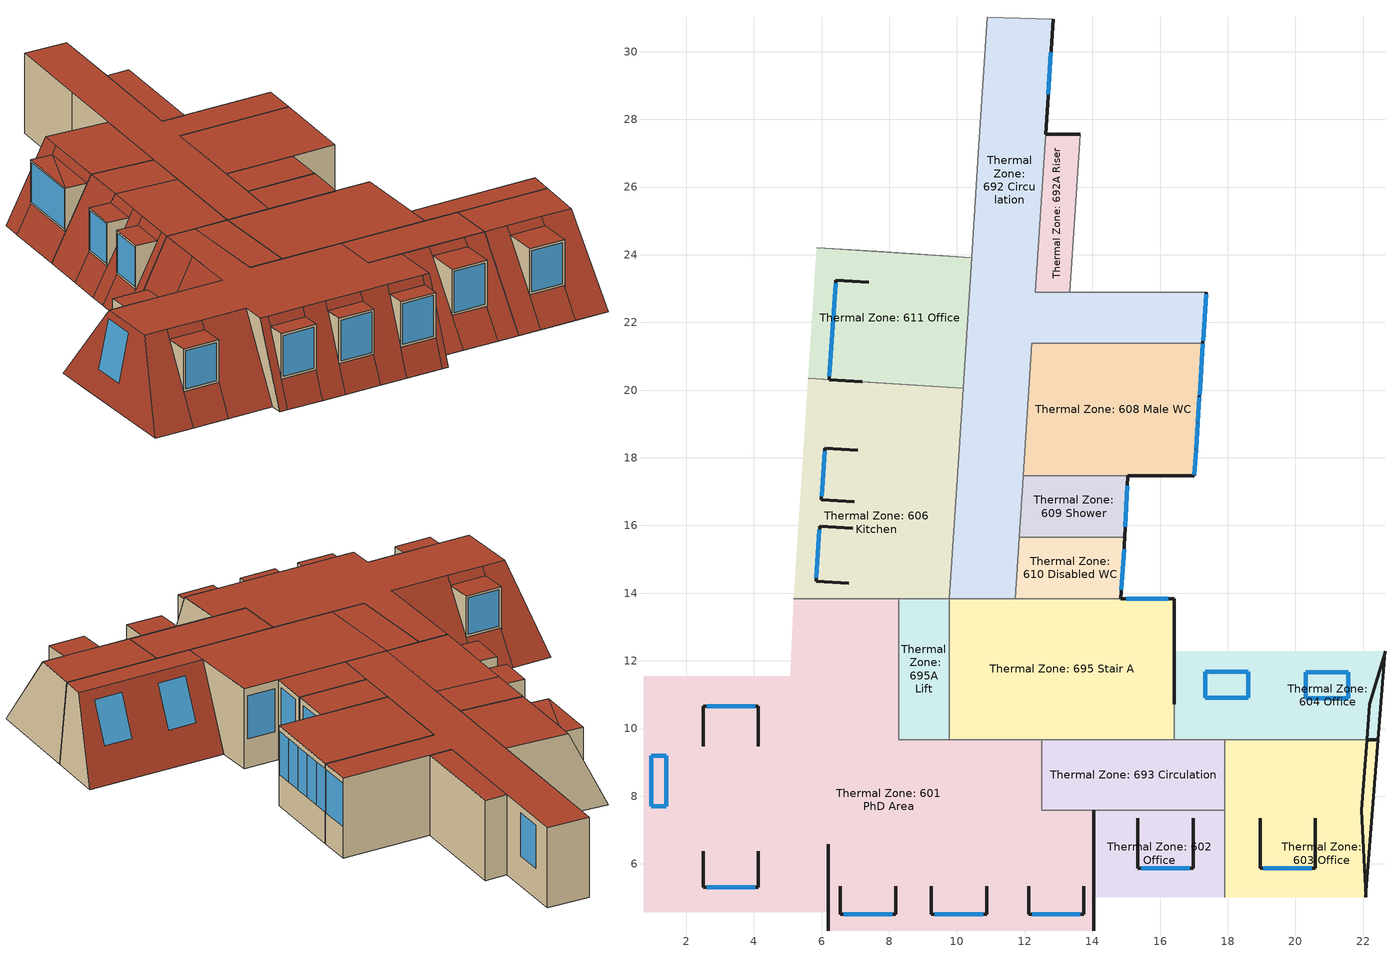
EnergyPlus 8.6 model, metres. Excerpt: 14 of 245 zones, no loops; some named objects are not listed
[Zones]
Thermal Zone: 601 PhD Area
 floor to Thermal Zone: 505 Office (InteriorCeiling): 7.19,6.12 7.19,4.03 6.19,4.03 6.19,6.12 z21.37
 floor to Thermal Zone: 502 Server (InteriorCeiling): 5.18,13.84 6.49,13.84 6.49,11.76 5.09,11.76 z21.37
 floor to Thermal Zone: 501 Circulation (InteriorCeiling): 3.4,11.55 5.08,11.55 5.08,9.67 3.4,9.67 z21.37; 6.49,13.84 8.27,13.84 8.27,9.67 5.08,9.67 5.08,11.55 5.09,11.76 6.49,11.76 z21.37
 floor to Thermal Zone: 593 Circulation (InteriorCeiling): 12.51,9.67 12.51,7.59 9.77,7.59 9.77,9.67 z21.37
 floor to Thermal Zone: 501 Circulation (InteriorCeiling Reversed): 9.77,9.67 9.77,7.59 10.97,7.59 10.97,6.12 6.19,6.12 6.19,9.67 z21.37; 6.19,9.67 6.19,6.12 3.4,6.12 3.4,9.67 z21.37
 floor to Thermal Zone: 503 Office (InteriorCeiling Reversed): 3.4,11.55 3.4,9.67 0.74,9.67 0.74,11.55 z21.37
 floor to Thermal Zone: 505 Office (InteriorCeiling Reversed): 6.19,6.12 6.19,4.57 3.4,4.57 3.4,6.12 z21.37
 floor to Thermal Zone: 504 Office (InteriorCeiling): 3.4,9.67 3.4,4.57 0.74,4.57 0.74,9.67 z21.37
 floor to Thermal Zone: 507 Office (InteriorCeiling): 14.05,7.59 14.05,4.03 10.97,4.03 10.97,7.59 z21.37
 floor to Thermal Zone: 506 Office (InteriorCeiling): 10.97,6.12 10.97,4.03 7.19,4.03 7.19,6.12 z21.37
 wall outside (ExternalWall): 2.5,5.31 4.13,5.31 z22.67:24.54; 6.56,4.51 8.19,4.51 / 9.24,4.51 10.87,4.51 / 12.12,4.51 13.75,4.51 z22.53:24.52; 4.13,10.65 2.5,10.65 z22.75:24.55; 6.19,5.5,24.89 6.19,6.58,24.89 6.19,4.57,21.37 6.19,4.03,21.37; 2.5,6.38,24.54 2.5,5.31,22.67 2.5,5.31,24.54; 6.56,5.34,24.52 6.56,4.51,22.53 6.56,4.51,24.52; 8.19,4.51,24.52 8.19,4.51,22.53 8.19,5.34,24.52; 9.24,5.34,24.52 9.24,4.51,22.53 9.24,4.51,24.52; 10.87,4.51,24.52 10.87,4.51,22.53 10.87,5.34,24.52; 12.12,5.34,24.52 12.12,4.51,22.53 12.12,4.51,24.52; 13.75,4.51,24.52 13.75,4.51,22.53 13.75,5.34,24.52; 4.13,9.47,24.55 4.13,10.65,22.75 4.13,10.65,24.55; 2.5,10.65,24.55 2.5,10.65,22.75 2.5,9.47,24.55; 14.05,5.5,24.89 14.05,4.03,21.37 14.05,5.01,21.37 14.05,7.59,24.89; 4.13,5.31,24.54 4.13,5.31,22.67 4.13,6.38,24.54
 wall to Thermal Zone: 606 Kitchen (InteriorWall): 8.27,13.84 6.96,13.84 z21.37:24.89; 6.96,13.84,24.89 6.96,13.84,21.37 5.18,13.84,21.37
 wall to Thermal Zone: 695A Lift (InteriorWall): 9.77,9.67 8.27,9.67 8.27,13.84 z21.37:24.89
 wall to Thermal Zone: 695 Stair A (InteriorWall): 12.51,9.67 9.77,9.67 z21.37:24.89
 wall to Thermal Zone: 693 Circulation (InteriorWall): 14.05,7.59 12.51,7.59 12.51,9.67 z21.37:24.89
 wall to Thermal Zone: 602 Office (InteriorWall): 14.05,7.59,24.89 14.05,5.01,21.37 14.05,7.59,21.37
 window (GlazingCH): 2.6,5.31 4.03,5.31 z22.77:24.44; 6.66,4.51 8.09,4.51 / 9.34,4.51 10.77,4.51 / 12.22,4.51 13.65,4.51 z22.63:24.42; 4.03,10.65 2.6,10.65 z22.85:24.45; 1.4,9.2,24.56 0.96,9.2,22.45 0.96,7.7,22.45 1.4,7.7,24.56
 roof outside (ExternalRoof): 6.76,9.25,24.89 5.09,11.76,21.37 5.08,11.55,21.37; 1.47,9.25,24.89 0.74,11.55,21.37 0.74,4.57,21.37 1.47,6.58,24.89; 6.19,5.5,24.89 6.19,4.03,21.37 6.56,4.03,21.37 6.56,5.5,24.89; 1.47,6.58,24.89 0.74,4.57,21.37 2.5,4.57,21.37 2.5,6.58,24.89; 2.5,9.25,24.89 2.5,11.55,21.37 0.74,11.55,21.37 1.47,9.25,24.89; 6.87,11.76,24.89 6.96,13.84,24.89 5.18,13.84,21.37 5.09,11.76,21.37; 6.87,11.76,24.89 5.09,11.76,21.37 6.76,9.25,24.89; 6.19,5.5 14.05,5.5 14.05,7.59 12.51,7.59 12.51,9.67 8.27,9.67 8.27,13.84 6.96,13.84 6.76,9.25 1.47,9.25 1.47,6.58 6.19,6.58 z24.89; 4.13,5.31 4.13,6.38 2.5,6.38 2.5,5.31 z24.54; 8.19,4.51 8.19,5.34 6.56,5.34 6.56,4.51 z24.52; 10.87,4.51 10.87,5.34 9.24,5.34 9.24,4.51 z24.52; 13.75,4.51 13.75,5.34 12.12,5.34 12.12,4.51 z24.52; 4.13,9.47 4.13,10.65 2.5,10.65 2.5,9.47 z24.55; 4.13,6.58,24.89 4.13,4.57,21.37 6.19,4.57,21.37 6.19,6.58,24.89; 2.5,6.58,24.89 2.5,6.38,24.54 4.13,6.38,24.54 4.13,6.58,24.89; 2.5,5.31,22.67 2.5,4.57,21.37 4.13,4.57,21.37 4.13,5.31,22.67; 14.05,5.5,24.89 13.75,5.5,24.89 13.75,4.03,21.37 14.05,4.03,21.37; 6.56,5.5,24.89 6.56,5.34,24.52 8.19,5.34,24.52 8.19,5.5,24.89; 12.12,5.5,24.89 12.12,5.34,24.52 13.75,5.34,24.52 13.75,5.5,24.89; 10.87,5.5,24.89 10.87,4.03,21.37 12.12,4.03,21.37 12.12,5.5,24.89; 9.24,5.5,24.89 9.24,5.34,24.52 10.87,5.34,24.52 10.87,5.5,24.89; 8.19,5.5,24.89 8.19,4.03,21.37 9.24,4.03,21.37 9.24,5.5,24.89; 6.56,4.51,22.53 6.56,4.03,21.37 8.19,4.03,21.37 8.19,4.51,22.53; 9.24,4.51,22.53 9.24,4.03,21.37 10.87,4.03,21.37 10.87,4.51,22.53; 12.12,4.51,22.53 12.12,4.03,21.37 13.75,4.03,21.37 13.75,4.51,22.53; 2.5,9.25,24.89 4.13,9.25,24.89 4.13,9.47,24.55 2.5,9.47,24.55; 6.76,9.25,24.89 5.08,11.55,21.37 4.13,11.55,21.37 4.13,9.25,24.89; 4.13,10.65,22.75 4.13,11.55,21.37 2.5,11.55,21.37 2.5,10.65,22.75
Thermal Zone: 602 Office
 floor to Thermal Zone: 508 Office (InteriorCeiling Reversed): 17.91,7.59 17.91,5.01 14.05,5.01 14.05,7.59 z21.37
 wall outside (ExternalWall): 15.35,5.88 16.98,5.88 z22.55:24.57; 15.35,7.36,24.57 15.35,5.88,22.55 15.35,5.88,24.57; 16.98,5.88,24.57 16.98,5.88,22.55 16.98,7.36,24.57
 wall to Thermal Zone: 603 Office (InteriorWall): 17.91,7.59,24.89 17.91,5.01,21.37 17.91,7.59,21.37
 wall to Thermal Zone: 693 Circulation (InteriorWall): 17.91,7.59 14.05,7.59 z21.37:24.89
 window (GlazingCH): 15.45,5.88 16.88,5.88 z22.65:24.47
 roof outside (ExternalRoof): 14.05,7.59,24.89 14.05,5.01,21.37 15.35,5.01,21.37 15.35,7.59,24.89; 16.98,5.88 16.98,7.36 15.35,7.36 15.35,5.88 z24.57; 16.98,7.59,24.89 16.98,5.01,21.37 17.91,5.01,21.37 17.91,7.59,24.89; 15.35,7.59,24.89 15.35,7.36,24.57 16.98,7.36,24.57 16.98,7.59,24.89; 15.35,5.88,22.55 15.35,5.01,21.37 16.98,5.01,21.37 16.98,5.88,22.55
Thermal Zone: 603 Office
 floor to Thermal Zone: 510 Office (InteriorCeiling Reversed): 22.44,9.67 22.28,7.59 19.41,7.59 19.41,9.67 z21.37
 floor to Thermal Zone: 509 Office (InteriorCeiling Reversed): 22.28,7.59 22.07,5.01 19.41,5.01 19.41,7.59 z21.37
 floor to Thermal Zone: 508 Office (InteriorCeiling): 19.41,7.59 19.41,5.01 17.91,5.01 17.91,7.59 z21.37
 floor to Thermal Zone: 593 Circulation (InteriorCeiling Reversed): 19.41,9.67 19.41,7.59 17.91,7.59 17.91,9.67 z21.37
 wall outside (ExternalWall): 18.96,5.88 20.59,5.88 z22.55:24.57; 21.94,7.59,24.89 22.07,5.01,21.37 22.44,9.67,21.37 22.1,9.67,24.89; 18.96,7.36,24.57 18.96,5.88,22.55 18.96,5.88,24.57; 20.59,5.88,24.57 20.59,5.88,22.55 20.59,7.36,24.57
 wall to Thermal Zone: 604 Office (InteriorWall): 22.1,9.67,24.89 22.44,9.67,21.37 17.91,9.67,21.37 17.91,9.67,24.89
 wall to Thermal Zone: 693 Circulation (InteriorWall): 17.91,9.67 17.91,7.59 z21.37:24.89
 window (GlazingCH): 19.06,5.88 20.49,5.88 z22.65:24.47
 roof outside (ExternalRoof): 21.94,7.59 22.1,9.67 17.91,9.67 17.91,7.59 z24.89; 17.91,7.59,24.89 17.91,5.01,21.37 18.96,5.01,21.37 18.96,7.59,24.89; 20.59,5.88 20.59,7.36 18.96,7.36 18.96,5.88 z24.57; 20.59,7.59,24.89 20.59,5.01,21.37 22.07,5.01,21.37 21.94,7.59,24.89; 20.59,7.59,24.89 18.96,7.59,24.89 18.96,7.36,24.57 20.59,7.36,24.57; 18.96,5.88,22.55 18.96,5.01,21.37 20.59,5.01,21.37 20.59,5.88,22.55
Thermal Zone: 604 Office
 floor to Thermal Zone: 510 Office (InteriorCeiling): 19.41,12.28 22.65,12.28 22.44,9.67 19.41,9.67 z21.37
 floor to Thermal Zone: 511 Kitchen (InteriorCeiling): 16.42,12.28 19.41,12.28 19.41,9.67 16.42,9.67 z21.37
 wall outside (ExternalWall): 22.1,9.67,24.89 22.44,9.67,21.37 22.65,12.28,21.37 22.19,10.72,24.89
 wall to Thermal Zone: 693 Circulation (InteriorWall): 16.42,9.67 17.91,9.67 z21.37:24.89
 wall to Thermal Zone: 695 Stair A (InteriorWall): 16.42,10.72,24.89 16.42,12.28,21.37 16.42,9.67,21.37 16.42,9.67,24.89
 window (GlazingCH): 21.57,10.9,24.5 21.57,11.66,22.77 20.3,11.66,22.77 20.3,10.9,24.5; 18.61,10.91,24.48 18.61,11.68,22.73 17.34,11.68,22.73 17.34,10.91,24.48
 roof outside (ExternalRoof): 16.42,10.72,24.89 22.19,10.72,24.89 22.65,12.28,21.37 16.42,12.28,21.37; 22.19,10.72 16.42,10.72 16.42,9.67 22.1,9.67 z24.89
Thermal Zone: 606 Kitchen
 floor to Thermal Zone: 518 Admin (InteriorCeiling): 5.6,20.35 10.18,20.05 10.05,18.03 5.47,18.33 z21.37
 floor to Thermal Zone: 517 Office (InteriorCeiling): 5.47,18.33 10.05,18.03 9.77,13.84 5.18,13.84 z21.37
 wall outside (ExternalWall): 5.94,15.98 5.84,14.35 / 6.09,18.29 5.99,16.76 z22.6:24.53; 5.84,14.35,24.53 5.84,14.35,22.6 6.81,14.29,24.53; 6.91,15.92,24.53 5.94,15.98,22.6 5.94,15.98,24.53; 6.96,16.7,24.53 5.99,16.76,24.53 5.99,16.76,22.6; 6.09,18.29,24.53 7.06,18.22,24.53 6.09,18.29,22.6
 wall to Thermal Zone: 611 Office (InteriorWall): 10.18,20.05,24.89 10.18,20.05,21.37 5.6,20.35,21.37 7.38,20.24,24.89
 wall to Thermal Zone: 692 Circulation (InteriorWall): 9.77,13.84 10.05,18.03 10.18,20.05 z21.37:24.89
 wall to Thermal Zone: 695A Lift (InteriorWall): 8.27,13.84 9.77,13.84 z21.37:24.89
 window (GlazingCH): 5.94,15.88 5.84,14.45 / 6.09,18.19 6,16.86 z22.7:24.43
 roof outside (ExternalRoof): 9.77,13.84 10.05,18.03 7.24,18.21 6.96,13.84 z24.89; 6.99,14.28,24.89 5.21,14.39,21.37 5.18,13.84,21.37 6.96,13.84,24.89; 10.05,18.03 10.18,20.05 7.38,20.24 7.24,18.21 z24.89; 6.09,18.29,22.6 5.47,18.33,21.37 5.37,16.8,21.37 5.99,16.76,22.6; 7.38,20.24,24.89 5.6,20.35,21.37 5.47,18.33,21.37 7.24,18.21,24.89; 6.81,14.29 6.91,15.92 5.94,15.98 5.84,14.35 z24.53; 6.96,16.7 7.06,18.22 6.09,18.29 5.99,16.76 z24.53; 5.94,15.98,22.6 5.32,16.02,21.37 5.21,14.39,21.37 5.84,14.35,22.6; 6.99,14.28,24.89 7.09,15.9,24.89 6.91,15.92,24.53 6.81,14.29,24.53; 7.14,16.69,24.89 5.37,16.8,21.37 5.32,16.02,21.37 7.09,15.9,24.89; 7.24,18.21,24.89 7.06,18.22,24.53 6.96,16.7,24.53 7.14,16.69,24.89
Thermal Zone: 608 Male WC
 floor to Thermal Zone: 514 Male WC (InteriorCeiling Reversed): 17.27,21.39 17.01,17.46 11.96,17.46 12.21,21.39 z21.37
 wall outside (ExternalWall): 15.04,17.46 17.01,17.46 17.27,21.39 z21.37:24.89
 wall to Thermal Zone: 692 Circulation (InteriorWall): 17.27,21.39 12.21,21.39 11.96,17.46 z21.37:24.89
 wall to Thermal Zone: 609 Shower (InteriorWall): 11.96,17.46 15.04,17.46 z21.37:24.89
 window (GlazingCH): 17.01,17.49 17.06,18.24 / 17.07,18.27 17.11,19.02 / 17.12,19.05 17.16,19.8 / 17.17,19.85 17.22,20.59 z22.75:24.65; 17.22,20.62 17.27,21.36 z22.76:24.66
 roof outside (ExternalRoof): 17.01,17.46 17.27,21.39 12.21,21.39 11.96,17.46 z24.89
Thermal Zone: 609 Shower
 floor to Thermal Zone: 513 Tea Point (InteriorCeiling Reversed): 15.04,17.46 14.95,15.65 11.84,15.65 11.96,17.46 z21.37
 wall outside (ExternalWall): 14.95,15.65 15.04,17.46 z21.37:24.89
 wall to Thermal Zone: 692 Circulation (InteriorWall): 11.96,17.46 11.84,15.65 z21.37:24.89
 wall to Thermal Zone: 610 Disabled WC (InteriorWall): 11.84,15.65 14.95,15.65 z21.37:24.89
 window (GlazingCH): 14.97,15.97 15.03,17.17 z22.75:24.65
 roof outside (ExternalRoof): 14.95,15.65 15.04,17.46 11.96,17.46 11.84,15.65 z24.89
Thermal Zone: 610 Disabled WC
 floor to Thermal Zone: 512 Disabled WC (InteriorCeiling Reversed): 11.84,15.65 14.96,15.65 14.84,13.84 11.72,13.84 z21.37
 wall outside (ExternalWall): 14.84,13.84 14.96,15.65 z21.37:24.89
 wall to Thermal Zone: 692 Circulation (InteriorWall): 11.84,15.65 11.72,13.84 z21.37:24.89
 wall to Thermal Zone: 695 Stair A (InteriorWall): 11.72,13.84 14.84,13.84 z21.37:24.89
 window (GlazingCH): 14.86,14.1 14.94,15.29 z22.75:24.65
 roof outside (ExternalRoof): 14.84,13.84 14.96,15.65 11.84,15.65 11.72,13.84 z24.89
Thermal Zone: 611 Office
 floor to Thermal Zone: 518 Admin (InteriorCeiling Reversed): 5.86,24.21 10.43,23.91 10.18,20.05 5.6,20.35 z21.37
 wall outside (ExternalWall): 6.42,23.25 6.23,20.31 z22.6:24.53; 6.23,20.31,24.53 6.23,20.31,22.6 7.2,20.25,24.53; 6.42,23.25,24.53 7.39,23.19,24.53 6.42,23.25,22.6
 wall to Thermal Zone: 692 Circulation (InteriorWall): 10.18,20.05 10.43,23.91 z21.37:24.89
 wall to Thermal Zone: 612 Office (InteriorWall): 10.43,23.91,24.89 10.43,23.91,21.37 5.86,24.21,21.37 7.63,24.1,24.89
 window (GlazingCH): 6.41,23.15 6.23,20.41 z22.7:24.43
 roof outside (ExternalRoof): 7.57,23.18,24.89 7.63,24.1,24.89 5.86,24.21,21.37 5.8,23.29,21.37; 10.18,20.05 10.43,23.91 7.63,24.1 7.38,20.24 z24.89; 7.2,20.25 7.39,23.19 6.23,20.31 z24.53; 6.23,20.31 7.39,23.19 6.42,23.25 z24.53; 7.57,23.18,24.89 7.39,23.19,24.53 7.2,20.25,24.53 7.38,20.24,24.89; 6.23,20.31,22.6 6.42,23.25,22.6 5.8,23.29,21.37 5.6,20.35,21.37
Thermal Zone: 692 Circulation
 floor to Thermal Zone: 597 Circ (InteriorCeiling Reversed): 10.9,31.01 12.84,30.96 12.31,22.88 17.37,22.88 17.27,21.39 10.27,21.39 z21.37; 12.21,21.39 11.72,13.84 9.77,13.84 10.27,21.39 z21.37
 wall outside (ExternalWall): 17.27,21.39 17.37,22.88 / 12.62,27.57 12.84,30.96 z21.37:24.89
 wall to Thermal Zone: 613 Office (InteriorWall): 10.9,31.01 10.63,27 z21.37:24.89
 wall to Thermal Zone: 695 Stair A (InteriorWall): 9.77,13.84 11.72,13.84 z21.37:24.89
 wall to Thermal Zone: 612 Office (InteriorWall): 10.63,27 10.43,23.91 z21.37:24.89
 wall to Thermal Zone: 614 Circulation (InteriorWall): 12.84,30.96 10.9,31.01 z21.37:24.89
 wall to Thermal Zone: 692A Riser (InteriorWall): 13.33,22.88 12.31,22.88 12.62,27.57 z21.37:24.89
 wall to Thermal Zone: 607 Female WC (InteriorWall): 17.37,22.88 13.33,22.88 z21.37:24.89
 window (GlazingCH): 17.27,21.45 17.36,22.84 z22.75:24.65; 12.69,28.74 12.78,29.99 z22.69:24.59
 roof outside (ExternalRoof): 11.72,13.84 12.21,21.39 17.27,21.39 17.37,22.88 12.31,22.88 12.84,30.96 10.9,31.01 9.77,13.84 z24.89
Thermal Zone: 692A Riser
 floor to Thermal Zone: 597A Riser (InteriorCeiling Reversed): 12.62,27.57 13.64,27.57 13.33,22.88 12.31,22.88 z21.37
 wall outside (ExternalWall): 13.64,27.57 12.62,27.57 z21.37:24.89
 wall to Thermal Zone: 607 Female WC (InteriorWall): 13.33,22.88 13.64,27.57 z21.37:24.89
 roof outside (ExternalRoof): 13.33,22.88 13.64,27.57 12.62,27.57 12.31,22.88 z24.89
Thermal Zone: 693 Circulation
 floor to Thermal Zone: 593 Circulation (InteriorCeiling): 12.51,9.67 17.91,9.67 17.91,7.59 12.51,7.59 z21.37
 wall to Thermal Zone: 695 Stair A (InteriorWall): 16.42,9.67 12.51,9.67 z21.37:24.89
 roof outside (ExternalRoof): 17.91,7.59 17.91,9.67 12.51,9.67 12.51,7.59 z24.89
Thermal Zone: 695 Stair A
 floor to Thermal Zone: 595 Stairs A (InteriorCeiling Reversed): 16.42,13.84 16.42,9.67 9.77,9.67 9.77,13.84 z21.37
 wall outside (ExternalWall): 16.42,13.84 14.84,13.84 z21.37:24.89; 16.42,13.84,24.89 16.42,10.72,24.89 16.42,12.28,21.37 16.42,13.84,21.37
 wall to Thermal Zone: 695A Lift (InteriorWall): 9.77,13.84 9.77,9.67 z21.37:24.89
 window (GlazingCH): 16.25,13.84 15,13.84 z22.63:24.53
 roof outside (ExternalRoof): 16.42,9.67 16.42,13.84 9.77,13.84 9.77,9.67 z24.89
Thermal Zone: 695A Lift
 floor to Thermal Zone: 595A Lifts (InteriorCeiling Reversed): 9.77,13.84 9.77,9.67 8.27,9.67 8.27,13.84 z21.37
 roof outside (ExternalRoof): 9.77,9.67 9.77,13.84 8.27,13.84 8.27,9.67 z24.89
[Building]
Central House: 32, , 0.07, 0.2, , 25
[Site:Location]
LONDON/GATWICK: 51.15, -0.18, 0, 62
[SizingPeriod:DesignDay]
LONDON/GATWICK Ann Clg .4% Condns DB=>MWB: 7, 21, SummerDesignDay, 27.2, 9.7, DefaultMultipliers, , Wetbulb, 18.7, , , , , 100582, 3.5, 90, No, No, No, ASHRAETau, , , 0.455, 1.974
LONDON/GATWICK Ann Htg 99.6% Condns DB: 2, 21, WinterDesignDay, -4.6, 0, DefaultMultipliers, , Wetbulb, -4.6, , , , , 100582, 1.5, 80, No, No, No, ASHRAEClearSky, , , , , 0
[SITE:GROUNDTEMPERATURE:BUILDINGSURFACE]
8.3, 6.4, 5.8, 6.3, 8.9, 11.7, 14.4, 16.4, 17, 16.1, 13.8, 11
[Material]
Asphalt: VeryRough, 0.01, 0.169175, 1121.29, 1460, 0.9, 0.7, 0.7
Brick (100mm): MediumRough, 0.1, 0.707248, 1845, 840, 0.9, 0.6, 0.6
Brick (200mm): MediumRough, 0.2, 0.802466, 1845, 840, 0.9, 0.6, 0.6
CastConcrete 300mm: MediumRough, 0.3, 0.182984, 1900, 930, 0.9, 0.6, 0.6
InsulationCelotex: MediumRough, 0.04, 0.0184196, 50.4, 840, 0.9, 0.5, 0.5
InsulationPartition: MediumRough, 0.025, 0.0344579, 33, 840, 0.9, 0.5, 0.5
PlasterboardConstruction 12mm: MediumSmooth, 0.012, 0.035, 670, 800, 0.9, 0.4, 0.4
Plywood 40mm: MediumSmooth, 0.04, 0.183917, 608, 1630, 0.9, 0.5, 0.5
[Material:AirGap]
Air cavity 10 wall: 0.164029
Air cavity 130 floor: 0.181308
Air cavity 350 ceiling: 0.180993
Air cavity 50 wall: 0.171593
[WindowMaterial:SimpleGlazingSystem]
SingleAndSecondaryGlazing: 2.94836, 0.54, 0.71
[WindowMaterial:Blind]
SolsticeVenetianBlind: Horizontal, 0.025, 0.01875, 0.001, 45, 247.028, 0, 0.5, 0.5, 0, 0.5, 0.5, 0, 0.5, 0.5, 0, 0.5, 0.5, 0, 0.9, 0.9, 0.05, 0.5, 0.5, 0.5, 0.5, 0, 180
[Construction]
ExternalRoof: Asphalt, CastConcrete 300mm, InsulationCelotex, PlasterboardConstruction 12mm
ExternalWall: Brick (200mm), Air cavity 50 wall, Brick (100mm), Air cavity 10 wall, InsulationCelotex, PlasterboardConstruction 12mm
GlazingCH: SingleAndSecondaryGlazing
InteriorCeiling: Plywood 40mm, Air cavity 130 floor, CastConcrete 300mm, Air cavity 350 ceiling, PlasterboardConstruction 12mm
InteriorCeiling Reversed: PlasterboardConstruction 12mm, Air cavity 350 ceiling, CastConcrete 300mm, Air cavity 130 floor, Plywood 40mm
InteriorWall: PlasterboardConstruction 12mm, Air cavity 50 wall, InsulationPartition, Air cavity 50 wall, PlasterboardConstruction 12mm
[WindowProperty:ShadingControl]
Shading Control: InteriorBlind, , OnIfHighSolarOnWindow, , 27, No, No, SolsticeVenetianBlind
[Zone]
Thermal Zone: 601 PhD Area: -0, -1.61049e-11, 13.8416, 21.37
Thermal Zone: 602 Office: -0, 17.9148, 2.56112, 21.37
Thermal Zone: 603 Office: -0, 15.9803, 7.59147, 24.89
Thermal Zone: 604 Office: -85.4954, 22.7805, 9.67361, 24.89
Thermal Zone: 606 Kitchen: -0, 10.1796, 20.0524, 21.37
Thermal Zone: 608 Male WC: -0, 11.9586, 17.4631, 21.37
Thermal Zone: 609 Shower: -0, 11.8404, 15.6523, 21.37
Thermal Zone: 610 Disabled WC: -0, 11.7222, 13.8416, 21.37
Thermal Zone: 611 Office: -0, 10.4316, 23.9129, 21.37
Thermal Zone: 692 Circulation: -0, 17.3663, 22.8845, 21.37
Thermal Zone: 692A Riser: -0, 13.3347, 22.8845, 21.37
Thermal Zone: 693 Circulation: -0, 12.5083, 7.59147, 21.37
Thermal Zone: 695 Stair A: -0, 16.4195, 9.67361, 21.37
Thermal Zone: 695A Lift: -0, 8.27451, 13.8416, 21.37
[ZoneVentilation:DesignFlowRate]
NV601: Thermal Zone: 601 PhD Area, Office_OccSched, Flow/Person, 0, 0, 0.012168, 5, Natural, 0, 1, 0.606, 0.03636, 0.1177, 0, 18, MinIndoorTemp_Sched, 100, , 1, DeltaTemp_Sched, -100, MinOutdoorTemp_Sched, 100, MaxOutdoorTemp_Sched, 40
NV602: Thermal Zone: 602 Office, Office_OccSched, Flow/Person, 0, 0, 0.012168, 5, Natural, 0, 1, 0.606, 0.03636, 0.1177, 0, 18, MinIndoorTemp_Sched, 100, , 1, DeltaTemp_Sched, -100, MinOutdoorTemp_Sched, 100, MaxOutdoorTemp_Sched, 40
NV603: Thermal Zone: 603 Office, Office_OccSched, Flow/Person, 0, 0, 0.012168, 5, Natural, 0, 1, 0.606, 0.03636, 0.1177, 0, 18, MinIndoorTemp_Sched, 100, , 1, DeltaTemp_Sched, -100, MinOutdoorTemp_Sched, 100, MaxOutdoorTemp_Sched, 40
NV604: Thermal Zone: 604 Office, Office_OccSched, Flow/Person, 0, 0, 0.012168, 5, Natural, 0, 1, 0.606, 0.03636, 0.1177, 0, 18, MinIndoorTemp_Sched, 100, , 1, DeltaTemp_Sched, -100, MinOutdoorTemp_Sched, 100, MaxOutdoorTemp_Sched, 40
NV606: Thermal Zone: 606 Kitchen, Office_OccSched, Flow/Person, 0, 0, 0.012168, 5, Natural, 0, 1, 0.606, 0.03636, 0.1177, 0, 18, MinIndoorTemp_Sched, 100, , 1, DeltaTemp_Sched, -100, MinOutdoorTemp_Sched, 100, MaxOutdoorTemp_Sched, 40
NV608: Thermal Zone: 608 Male WC, Office_OccSched, Flow/Person, 0, 0, 0.012168, 5, Natural, 0, 1, 0.606, 0.03636, 0.1177, 0, 18, MinIndoorTemp_Sched, 100, , 1, DeltaTemp_Sched, -100, MinOutdoorTemp_Sched, 100, MaxOutdoorTemp_Sched, 40
NV609: Thermal Zone: 609 Shower, Office_OccSched, Flow/Person, 0, 0, 0.012168, 5, Natural, 0, 1, 0.606, 0.03636, 0.1177, 0, 18, MinIndoorTemp_Sched, 100, , 1, DeltaTemp_Sched, -100, MinOutdoorTemp_Sched, 100, MaxOutdoorTemp_Sched, 40
NV610: Thermal Zone: 610 Disabled WC, Office_OccSched, Flow/Person, 0, 0, 0.012168, 5, Natural, 0, 1, 0.606, 0.03636, 0.1177, 0, 18, MinIndoorTemp_Sched, 100, , 1, DeltaTemp_Sched, -100, MinOutdoorTemp_Sched, 100, MaxOutdoorTemp_Sched, 40
NV611: Thermal Zone: 611 Office, Office_OccSched, Flow/Person, 0, 0, 0.012168, 5, Natural, 0, 1, 0.606, 0.03636, 0.1177, 0, 18, MinIndoorTemp_Sched, 100, , 1, DeltaTemp_Sched, -100, MinOutdoorTemp_Sched, 100, MaxOutdoorTemp_Sched, 40
NV695: Thermal Zone: 695 Stair A, Office_OccSched, Flow/Person, 0, 0, 0.012168, 5, Natural, 0, 1, 0.606, 0.03636, 0.1177, 0, 18, MinIndoorTemp_Sched, 100, , 1, DeltaTemp_Sched, -100, MinOutdoorTemp_Sched, 100, MaxOutdoorTemp_Sched, 40
[DesignSpecification:OutdoorAir]
DesignOutdoorAir_Office; DesignOutdoorAir_Kitchen: Sum, 0, 0, 0, 4, OutAirFlowRateSched
[DesignSpecification:ZoneAirDistribution]
Thermal Zone: 601 PhD Area Design Spec Zone Air Dist; Thermal Zone: 602 Office Design Spec Zone Air Dist; Thermal Zone: 603 Office Design Spec Zone Air Dist; Thermal Zone: 604 Office Design Spec Zone Air Dist; Thermal Zone: 606 Kitchen Design Spec Zone Air Dist; Thermal Zone: 611 Office Design Spec Zone Air Dist; Thermal Zone: 692A Riser Design Spec Zone Air Dist: 1, 1
[Sizing:Zone]
Thermal Zone: 601 PhD Area: SupplyAirTemperature, 14, 11.11, SupplyAirTemperature, 40, 11.11, 0.0085, 0.008, DesignOutdoorAir_Office, , , DesignDay, 0, 0.000762, 0, 0, DesignDay, 0, 0.002032, 0.141576, 0.3, Thermal Zone: 601 PhD Area Design Spec Zone Air Dist, No
Thermal Zone: 602 Office: SupplyAirTemperature, 14, 11.11, SupplyAirTemperature, 40, 11.11, 0.0085, 0.008, DesignOutdoorAir_Office, , , DesignDay, 0, 0.000762, 0, 0, DesignDay, 0, 0.002032, 0.141576, 0.3, Thermal Zone: 602 Office Design Spec Zone Air Dist, No
Thermal Zone: 603 Office: SupplyAirTemperature, 14, 11.11, SupplyAirTemperature, 40, 11.11, 0.0085, 0.008, DesignOutdoorAir_Office, , , DesignDay, 0, 0.000762, 0, 0, DesignDay, 0, 0.002032, 0.141576, 0.3, Thermal Zone: 603 Office Design Spec Zone Air Dist, No
Thermal Zone: 604 Office: SupplyAirTemperature, 14, 11.11, SupplyAirTemperature, 40, 11.11, 0.0085, 0.008, DesignOutdoorAir_Office, , , DesignDay, 0, 0.000762, 0, 0, DesignDay, 0, 0.002032, 0.141576, 0.3, Thermal Zone: 604 Office Design Spec Zone Air Dist, No
Thermal Zone: 606 Kitchen: SupplyAirTemperature, 14, 11.11, SupplyAirTemperature, 40, 11.11, 0.0085, 0.008, DesignOutdoorAir_Kitchen, , , DesignDay, 0, 0.000762, 0, 0, DesignDay, 0, 0.002032, 0.141576, 0.3, Thermal Zone: 606 Kitchen Design Spec Zone Air Dist, No
Thermal Zone: 611 Office: SupplyAirTemperature, 14, 11.11, SupplyAirTemperature, 40, 11.11, 0.0085, 0.008, DesignOutdoorAir_Office, , , DesignDay, 0, 0.000762, 0, 0, DesignDay, 0, 0.002032, 0.141576, 0.3, Thermal Zone: 611 Office Design Spec Zone Air Dist, No
Thermal Zone: 692A Riser: SupplyAirTemperature, 14, 11.11, SupplyAirTemperature, 40, 11.11, 0.0085, 0.008, , , , DesignDay, 0, 0.000762, 0, 0, DesignDay, 0, 0.002032, 0.141576, 0.3, Thermal Zone: 692A Riser Design Spec Zone Air Dist, No
[ZoneControl:Thermostat]
Thermal Zone: 601 PhD Area Thermostat: Thermal Zone: 601 PhD Area, Thermal Zone: 601 PhD Area Thermostat Schedule, ThermostatSetpoint:DualSetpoint, Thermostat Setpoint Dual Setpoint 95
Thermal Zone: 602 Office Thermostat: Thermal Zone: 602 Office, Thermal Zone: 602 Office Thermostat Schedule, ThermostatSetpoint:DualSetpoint, Thermostat Setpoint Dual Setpoint 146
Thermal Zone: 603 Office Thermostat: Thermal Zone: 603 Office, Thermal Zone: 603 Office Thermostat Schedule, ThermostatSetpoint:DualSetpoint, Thermostat Setpoint Dual Setpoint 96
Thermal Zone: 604 Office Thermostat: Thermal Zone: 604 Office, Thermal Zone: 604 Office Thermostat Schedule, ThermostatSetpoint:DualSetpoint, Thermostat Setpoint Dual Setpoint 145
Thermal Zone: 606 Kitchen Thermostat: Thermal Zone: 606 Kitchen, Thermal Zone: 606 Kitchen Thermostat Schedule, ThermostatSetpoint:DualSetpoint, Thermostat Setpoint Dual Setpoint 97
Thermal Zone: 611 Office Thermostat: Thermal Zone: 611 Office, Thermal Zone: 611 Office Thermostat Schedule, ThermostatSetpoint:DualSetpoint, Thermostat Setpoint Dual Setpoint 102
[ThermostatSetpoint:DualSetpoint]
Thermostat Setpoint Dual Setpoint 95; Thermostat Setpoint Dual Setpoint 146; Thermostat Setpoint Dual Setpoint 96; Thermostat Setpoint Dual Setpoint 145; Thermostat Setpoint Dual Setpoint 102: Office_Heating, Office_Cooling
Thermostat Setpoint Dual Setpoint 97: Kitchen_Heating, Kitchen_Cooling
[Zone equipment]
Thermal Zone: 602 Office: 602a
Thermal Zone: 604 Office: 604a
Thermal Zone: 692A Riser: ToiletExhaust
[AirConditioner:VariableRefrigerantFlow]
VRVSixth: Always On Discrete 1, 55800, 3.84123, -5, 43, VRF System VRFCoolCapFT 1, VRF System VRFCoolCapFTBoundary 1, VRF System VRFCoolCapFTHi 1, VRF System VRFCoolEIRFT 1, VRF System VRFCoolEIRFTBoundary 1, VRF System VRFCoolEIRFTHi 1, VRF System CoolingEIRLowPLR 1, VRF System CoolingEIRHiPLR 1, VRF System CoolingCombRatio 1, VRF System VRFCPLFFPLR 1, 42600, 1, 4.24015, -20, 30, VRF System VRFHeatCapFT 1, VRF System VRFHeatCapFTBoundary 1, VRF System VRFHeatCapFTHi 1, VRF System VRFHeatEIRFT 1, VRF System VRFHeatEIRFTBoundary 1, VRF System VRFHeatEIRFTHi 1, WetBulbTemperature, VRF System HeatingEIRLowPLR 1, VRF System HeatingEIRHiPLR 1, VRF System HeatingCombRatio 1, VRF System VRFCPLFFPLR 2, 0.25, Thermal Zone: 601 PhD Area, LoadPriority, , VRVSixth Terminal List, Yes, 30, 10, VRF System CoolingLengthCorrectionFactor 1, -0.000386, 30, VRF System HeatingLengthCorrectionFactor 1, 0, 15, 3, 0.33, 7, Resistive, Timed, , 0.058333, 1e-07, 7, AirCooled, , , Autosize, 0.9, Autosize, Autosize, , 0, 2, , Electricity, 0, 20, VRF System Heat Recovery Cooling Cap Modifier 1, 0.5, 0.083, VRF System Heat Recovery Cooling Energy Modifier 1, 1, 0, VRF System Heat Recovery Heating Cap Modifier 1, 0.5, 0.083, VRF System Heat Recovery Heating Energy Modifier 1, 0.5, 0
[Schedule:Compact]
Thermal Zone: 601 PhD Area Thermostat Schedule: Thermal Zone: 601 PhD Area Thermostat Schedule Type Limits, Through: 12/31, For: AllDays, Until: 24:00, 4
Thermal Zone: 602 Office Thermostat Schedule: Thermal Zone: 602 Office Thermostat Schedule Type Limits, Through: 12/31, For: AllDays, Until: 24:00, 4
Thermal Zone: 603 Office Thermostat Schedule: Thermal Zone: 603 Office Thermostat Schedule Type Limits, Through: 12/31, For: AllDays, Until: 24:00, 4
Thermal Zone: 604 Office Thermostat Schedule: Thermal Zone: 604 Office Thermostat Schedule Type Limits, Through: 12/31, For: AllDays, Until: 24:00, 4
Thermal Zone: 606 Kitchen Thermostat Schedule: Thermal Zone: 606 Kitchen Thermostat Schedule Type Limits, Through: 12/31, For: AllDays, Until: 24:00, 4
Thermal Zone: 611 Office Thermostat Schedule: Thermal Zone: 611 Office Thermostat Schedule Type Limits, Through: 12/31, For: AllDays, Until: 24:00, 4
OutAirFlowRateSched: Fraction, Through: 12/31, For: Weekdays WinterDesignDay SummerDesignDay, Until: 00:30, 0, Until: 01:00, 0, Until: 01:30, 0.15, Until: 02:00, 0.15, Until: 02:30, 0.15, Until: 03:00, 0.15, Until: 03:30, 0.15, Until: 04:00, 0.15, Until: 04:30, 0.15, Until: 05:00, 0.15, Until: 05:30, 0.15, Until: 06:00, 0.15, Until: 06:30, 0.15, Until: 07:00, 0.15, Until: 07:30, 0.15, Until: 08:00, 1, Until: 08:30, 1, Until: 09:00, 1, Until: 09:30, 1, Until: 10:00, 1, Until: 10:30, 1, Until: 11:00, 1, Until: 11:30, 1, Until: 12:00, 1, Until: 12:30, 1, Until: 13:00, 1, Until: 13:30, 1, Until: 14:00, 1, Until: 14:30, 1, Until: 15:00, 1, Until: 15:30, 1, Until: 16:00, 1, Until: 16:30, 1, Until: 17:00, 1, Until: 17:30, 1, Until: 18:00, 1, Until: 18:30, 1, Until: 19:00, 1, Until: 19:30, 1, Until: 20:00, 0.15, Until: 20:30, 0.15, Until: 21:00, 0.15, Until: 21:30, 0.15, Until: 22:00, 0.15, Until: 22:30, 0.15, Until: 23:00, 0.15, Until: 23:30, 0.15, Until: 24:00, 0.15, For: Weekends Holiday, Until: 00:30, 0.15, Until: 01:00, 0.15, Until: 01:30, 0.15, Until: 02:00, 0.15, Until: 02:30, 0.15, Until: 03:00, 0.15, Until: 03:30, 0.15, Until: 04:00, 0.15, Until: 04:30, 0.15, Until: 05:00, 0.15, Until: 05:30, 0.15, Until: 06:00, 0.15, Until: 06:30, 0.15, Until: 07:00, 0.15, Until: 07:30, 0.15, Until: 08:00, 1, Until: 08:30, 1, Until: 09:00, 1, Until: 09:30, 1, Until: 10:00, 1, Until: 10:30, 1, Until: 11:00, 1, Until: 11:30, 1, Until: 12:00, 1, Until: 12:30, 1, Until: 13:00, 1, Until: 13:30, 1, Until: 14:00, 1, Until: 14:30, 1, Until: 15:00, 1, Until: 15:30, 1, Until: 16:00, 1, Until: 16:30, 1, Until: 17:00, 1, Until: 17:30, 1, Until: 18:00, 1, Until: 18:30, 1, Until: 19:00, 1, Until: 19:30, 1, Until: 20:00, 0.15, Until: 20:30, 0.15, Until: 21:00, 0.15, Until: 21:30, 0.15, Until: 22:00, 0.15, Until: 22:30, 0.15, Until: 23:00, 0.15, Until: 23:30, 0.15, Until: 24:00, 0.15
DeltaTemp_Sched: Temperature, Through: 12/31, For: Weekdays WinterDesignDay SummerDesignDay, Until: 00:30, -1.81556, Until: 01:00, -1.81556, Until: 01:30, -1.81556, Until: 02:00, -1.81556, Until: 02:30, -1.81556, Until: 03:00, -1.81556, Until: 03:30, -1.81556, Until: 04:00, -1.81556, Until: 04:30, -1.81556, Until: 05:00, -1.81556, Until: 05:30, -1.81556, Until: 06:00, -1.81556, Until: 06:30, -1.81556, Until: 07:00, -1.81556, Until: 07:30, -1.81556, Until: 08:00, -1.81556, Until: 08:30, -1.81556, Until: 09:00, -1.81556, Until: 09:30, -1.81556, Until: 10:00, -1.81556, Until: 10:30, -1.81556, Until: 11:00, -1.81556, Until: 11:30, -1.81556, Until: 12:00, -1.81556, Until: 12:30, -1.81556, Until: 13:00, -1.81556, Until: 13:30, -1.81556, Until: 14:00, -1.81556, Until: 14:30, -1.81556, Until: 15:00, -1.81556, Until: 15:30, -1.81556, Until: 16:00, -1.81556, Until: 16:30, -1.81556, Until: 17:00, -1.81556, Until: 17:30, -1.81556, Until: 18:00, -1.81556, Until: 18:30, -1.81556, Until: 19:00, -1.81556, Until: 19:30, -1.81556, Until: 20:00, -1.81556, Until: 20:30, -1.81556, Until: 21:00, -1.81556, Until: 21:30, -1.81556, Until: 22:00, -1.81556, Until: 22:30, -1.81556, Until: 23:00, -1.81556, Until: 23:30, -1.81556, Until: 24:00, -1.81556, For: Weekends Holiday, Until: 00:30, -1.81556, Until: 01:00, -1.81556, Until: 01:30, -1.81556, Until: 02:00, -1.81556, Until: 02:30, -1.81556, Until: 03:00, -1.81556, Until: 03:30, -1.81556, Until: 04:00, -1.81556, Until: 04:30, -1.81556, Until: 05:00, -1.81556, Until: 05:30, -1.81556, Until: 06:00, -1.81556, Until: 06:30, -1.81556, Until: 07:00, -1.81556, Until: 07:30, -1.81556, Until: 08:00, -1.81556, Until: 08:30, -1.81556, Until: 09:00, -1.81556, Until: 09:30, -1.81556, Until: 10:00, -1.81556, Until: 10:30, -1.81556, Until: 11:00, -1.81556, Until: 11:30, -1.81556, Until: 12:00, -1.81556, Until: 12:30, -1.81556, Until: 13:00, -1.81556, Until: 13:30, -1.81556, Until: 14:00, -1.81556, Until: 14:30, -1.81556, Until: 15:00, -1.81556, Until: 15:30, -1.81556, Until: 16:00, -1.81556, Until: 16:30, -1.81556, Until: 17:00, -1.81556, Until: 17:30, -1.81556, Until: 18:00, -1.81556, Until: 18:30, -1.81556, Until: 19:00, -1.81556, Until: 19:30, -1.81556, Until: 20:00, -1.81556, Until: 20:30, -1.81556, Until: 21:00, -1.81556, Until: 21:30, -1.81556, Until: 22:00, -1.81556, Until: 22:30, -1.81556, Until: 23:00, -1.81556, Until: 23:30, -1.81556, Until: 24:00, -1.81556
MinIndoorTemp_Sched: Temperature, Through: 12/31, For: Weekdays WinterDesignDay SummerDesignDay, Until: 00:30, 23.2747, Until: 01:00, 23.2747, Until: 01:30, 23.2747, Until: 02:00, 23.2747, Until: 02:30, 23.2747, Until: 03:00, 23.2747, Until: 03:30, 23.2747, Until: 04:00, 23.2747, Until: 04:30, 23.2747, Until: 05:00, 23.2747, Until: 05:30, 23.2747, Until: 06:00, 23.2747, Until: 06:30, 23.2747, Until: 07:00, 23.2747, Until: 07:30, 23.2747, Until: 08:00, 23.2747, Until: 08:30, 23.2747, Until: 09:00, 23.2747, Until: 09:30, 23.2747, Until: 10:00, 23.2747, Until: 10:30, 23.2747, Until: 11:00, 23.2747, Until: 11:30, 23.2747, Until: 12:00, 23.2747, Until: 12:30, 23.2747, Until: 13:00, 23.2747, Until: 13:30, 23.2747, Until: 14:00, 23.2747, Until: 14:30, 23.2747, Until: 15:00, 23.2747, Until: 15:30, 23.2747, Until: 16:00, 23.2747, Until: 16:30, 23.2747, Until: 17:00, 23.2747, Until: 17:30, 23.2747, Until: 18:00, 23.2747, Until: 18:30, 23.2747, Until: 19:00, 23.2747, Until: 19:30, 23.2747, Until: 20:00, 23.2747, Until: 20:30, 23.2747, Until: 21:00, 23.2747, Until: 21:30, 23.2747, Until: 22:00, 23.2747, Until: 22:30, 23.2747, Until: 23:00, 23.2747, Until: 23:30, 23.2747, Until: 24:00, 23.2747, For: Weekends Holiday, Until: 00:30, 23.2747, Until: 01:00, 23.2747, Until: 01:30, 23.2747, Until: 02:00, 23.2747, Until: 02:30, 23.2747, Until: 03:00, 23.2747, Until: 03:30, 23.2747, Until: 04:00, 23.2747, Until: 04:30, 23.2747, Until: 05:00, 23.2747, Until: 05:30, 23.2747, Until: 06:00, 23.2747, Until: 06:30, 23.2747, Until: 07:00, 23.2747, Until: 07:30, 23.2747, Until: 08:00, 23.2747, Until: 08:30, 23.2747, Until: 09:00, 23.2747, Until: 09:30, 23.2747, Until: 10:00, 23.2747, Until: 10:30, 23.2747, Until: 11:00, 23.2747, Until: 11:30, 23.2747, Until: 12:00, 23.2747, Until: 12:30, 23.2747, Until: 13:00, 23.2747, Until: 13:30, 23.2747, Until: 14:00, 23.2747, Until: 14:30, 23.2747, Until: 15:00, 23.2747, Until: 15:30, 23.2747, Until: 16:00, 23.2747, Until: 16:30, 23.2747, Until: 17:00, 23.2747, Until: 17:30, 23.2747, Until: 18:00, 23.2747, Until: 18:30, 23.2747, Until: 19:00, 23.2747, Until: 19:30, 23.2747, Until: 20:00, 23.2747, Until: 20:30, 23.2747, Until: 21:00, 23.2747, Until: 21:30, 23.2747, Until: 22:00, 23.2747, Until: 22:30, 23.2747, Until: 23:00, 23.2747, Until: 23:30, 23.2747, Until: 24:00, 23.2747
MaxOutdoorTemp_Sched: Temperature, Through: 12/31, For: Weekdays WinterDesignDay SummerDesignDay, Until: 00:30, 30.0387, Until: 01:00, 30.0387, Until: 01:30, 30.0387, Until: 02:00, 30.0387, Until: 02:30, 30.0387, Until: 03:00, 30.0387, Until: 03:30, 30.0387, Until: 04:00, 30.0387, Until: 04:30, 30.0387, Until: 05:00, 30.0387, Until: 05:30, 30.0387, Until: 06:00, 30.0387, Until: 06:30, 30.0387, Until: 07:00, 30.0387, Until: 07:30, 30.0387, Until: 08:00, 30.0387, Until: 08:30, 30.0387, Until: 09:00, 30.0387, Until: 09:30, 30.0387, Until: 10:00, 30.0387, Until: 10:30, 30.0387, Until: 11:00, 30.0387, Until: 11:30, 30.0387, Until: 12:00, 30.0387, Until: 12:30, 30.0387, Until: 13:00, 30.0387, Until: 13:30, 30.0387, Until: 14:00, 30.0387, Until: 14:30, 30.0387, Until: 15:00, 30.0387, Until: 15:30, 30.0387, Until: 16:00, 30.0387, Until: 16:30, 30.0387, Until: 17:00, 30.0387, Until: 17:30, 30.0387, Until: 18:00, 30.0387, Until: 18:30, 30.0387, Until: 19:00, 30.0387, Until: 19:30, 30.0387, Until: 20:00, 30.0387, Until: 20:30, 30.0387, Until: 21:00, 30.0387, Until: 21:30, 30.0387, Until: 22:00, 30.0387, Until: 22:30, 30.0387, Until: 23:00, 30.0387, Until: 23:30, 30.0387, Until: 24:00, 30.0387, For: Weekends Holiday, Until: 00:30, 30.0387, Until: 01:00, 30.0387, Until: 01:30, 30.0387, Until: 02:00, 30.0387, Until: 02:30, 30.0387, Until: 03:00, 30.0387, Until: 03:30, 30.0387, Until: 04:00, 30.0387, Until: 04:30, 30.0387, Until: 05:00, 30.0387, Until: 05:30, 30.0387, Until: 06:00, 30.0387, Until: 06:30, 30.0387, Until: 07:00, 30.0387, Until: 07:30, 30.0387, Until: 08:00, 30.0387, Until: 08:30, 30.0387, Until: 09:00, 30.0387, Until: 09:30, 30.0387, Until: 10:00, 30.0387, Until: 10:30, 30.0387, Until: 11:00, 30.0387, Until: 11:30, 30.0387, Until: 12:00, 30.0387, Until: 12:30, 30.0387, Until: 13:00, 30.0387, Until: 13:30, 30.0387, Until: 14:00, 30.0387, Until: 14:30, 30.0387, Until: 15:00, 30.0387, Until: 15:30, 30.0387, Until: 16:00, 30.0387, Until: 16:30, 30.0387, Until: 17:00, 30.0387, Until: 17:30, 30.0387, Until: 18:00, 30.0387, Until: 18:30, 30.0387, Until: 19:00, 30.0387, Until: 19:30, 30.0387, Until: 20:00, 30.0387, Until: 20:30, 30.0387, Until: 21:00, 30.0387, Until: 21:30, 30.0387, Until: 22:00, 30.0387, Until: 22:30, 30.0387, Until: 23:00, 30.0387, Until: 23:30, 30.0387, Until: 24:00, 30.0387
MinOutdoorTemp_Sched: Temperature, Through: 12/31, For: Weekdays WinterDesignDay SummerDesignDay, Until: 00:30, 18.9542, Until: 01:00, 18.9542, Until: 01:30, 18.9542, Until: 02:00, 18.9542, Until: 02:30, 18.9542, Until: 03:00, 18.9542, Until: 03:30, 18.9542, Until: 04:00, 18.9542, Until: 04:30, 18.9542, Until: 05:00, 18.9542, Until: 05:30, 18.9542, Until: 06:00, 18.9542, Until: 06:30, 18.9542, Until: 07:00, 18.9542, Until: 07:30, 18.9542, Until: 08:00, 18.9542, Until: 08:30, 18.9542, Until: 09:00, 18.9542, Until: 09:30, 18.9542, Until: 10:00, 18.9542, Until: 10:30, 18.9542, Until: 11:00, 18.9542, Until: 11:30, 18.9542, Until: 12:00, 18.9542, Until: 12:30, 18.9542, Until: 13:00, 18.9542, Until: 13:30, 18.9542, Until: 14:00, 18.9542, Until: 14:30, 18.9542, Until: 15:00, 18.9542, Until: 15:30, 18.9542, Until: 16:00, 18.9542, Until: 16:30, 18.9542, Until: 17:00, 18.9542, Until: 17:30, 18.9542, Until: 18:00, 18.9542, Until: 18:30, 18.9542, Until: 19:00, 18.9542, Until: 19:30, 18.9542, Until: 20:00, 18.9542, Until: 20:30, 18.9542, Until: 21:00, 18.9542, Until: 21:30, 18.9542, Until: 22:00, 18.9542, Until: 22:30, 18.9542, Until: 23:00, 18.9542, Until: 23:30, 18.9542, Until: 24:00, 18.9542, For: Weekends Holiday, Until: 00:30, 18.9542, Until: 01:00, 18.9542, Until: 01:30, 18.9542, Until: 02:00, 18.9542, Until: 02:30, 18.9542, Until: 03:00, 18.9542, Until: 03:30, 18.9542, Until: 04:00, 18.9542, Until: 04:30, 18.9542, Until: 05:00, 18.9542, Until: 05:30, 18.9542, Until: 06:00, 18.9542, Until: 06:30, 18.9542, Until: 07:00, 18.9542, Until: 07:30, 18.9542, Until: 08:00, 18.9542, Until: 08:30, 18.9542, Until: 09:00, 18.9542, Until: 09:30, 18.9542, Until: 10:00, 18.9542, Until: 10:30, 18.9542, Until: 11:00, 18.9542, Until: 11:30, 18.9542, Until: 12:00, 18.9542, Until: 12:30, 18.9542, Until: 13:00, 18.9542, Until: 13:30, 18.9542, Until: 14:00, 18.9542, Until: 14:30, 18.9542, Until: 15:00, 18.9542, Until: 15:30, 18.9542, Until: 16:00, 18.9542, Until: 16:30, 18.9542, Until: 17:00, 18.9542, Until: 17:30, 18.9542, Until: 18:00, 18.9542, Until: 18:30, 18.9542, Until: 19:00, 18.9542, Until: 19:30, 18.9542, Until: 20:00, 18.9542, Until: 20:30, 18.9542, Until: 21:00, 18.9542, Until: 21:30, 18.9542, Until: 22:00, 18.9542, Until: 22:30, 18.9542, Until: 23:00, 18.9542, Until: 23:30, 18.9542, Until: 24:00, 18.9542
Office_Heating: Temperature, Through: 12/31, For: Weekdays WinterDesignDay SummerDesignDay, Until: 00:30, 12, Until: 01:00, 12, Until: 01:30, 12, Until: 02:00, 12, Until: 02:30, 12, Until: 03:00, 12, Until: 03:30, 12, Until: 04:00, 12, Until: 04:30, 12, Until: 05:00, 12, Until: 05:30, 12, Until: 06:00, 22, Until: 06:30, 22, Until: 07:00, 22, Until: 07:30, 22, Until: 08:00, 22, Until: 08:30, 22, Until: 09:00, 22, Until: 09:30, 22, Until: 10:00, 22, Until: 10:30, 22, Until: 11:00, 22, Until: 11:30, 22, Until: 12:00, 22, Until: 12:30, 22, Until: 13:00, 22, Until: 13:30, 22, Until: 14:00, 22, Until: 14:30, 22, Until: 15:00, 22, Until: 15:30, 22, Until: 16:00, 22, Until: 16:30, 22, Until: 17:00, 22, Until: 17:30, 22, Until: 18:00, 22, Until: 18:30, 22, Until: 19:00, 22, Until: 19:30, 22, Until: 20:00, 12, Until: 20:30, 12, Until: 21:00, 12, Until: 21:30, 12, Until: 22:00, 12, Until: 22:30, 12, Until: 23:00, 12, Until: 23:30, 12, Until: 24:00, 12, For: Weekends Holiday, Until: 00:30, 12, Until: 01:00, 12, Until: 01:30, 12, Until: 02:00, 12, Until: 02:30, 12, Until: 03:00, 12, Until: 03:30, 12, Until: 04:00, 12, Until: 04:30, 12, Until: 05:00, 12, Until: 05:30, 12, Until: 06:00, 22, Until: 06:30, 22, Until: 07:00, 22, Until: 07:30, 22, Until: 08:00, 22, Until: 08:30, 22, Until: 09:00, 22, Until: 09:30, 22, Until: 10:00, 22, Until: 10:30, 22, Until: 11:00, 22, Until: 11:30, 22, Until: 12:00, 22, Until: 12:30, 22, Until: 13:00, 22, Until: 13:30, 22, Until: 14:00, 22, Until: 14:30, 22, Until: 15:00, 22, Until: 15:30, 22, Until: 16:00, 22, Until: 16:30, 22, Until: 17:00, 22, Until: 17:30, 22, Until: 18:00, 22, Until: 18:30, 22, Until: 19:00, 22, Until: 19:30, 22, Until: 20:00, 12, Until: 20:30, 12, Until: 21:00, 12, Until: 21:30, 12, Until: 22:00, 12, Until: 22:30, 12, Until: 23:00, 12, Until: 23:30, 12, Until: 24:00, 12
Office_OccSched: Fraction, Through: 12/31, For: Weekdays WinterDesignDay SummerDesignDay, Until: 00:30, 0.124226, Until: 01:00, 0.0392999, Until: 01:30, 0, Until: 02:00, 0.0392999, Until: 02:30, 0.0392999, Until: 03:00, 0.0392999, Until: 03:30, 0.0392999, Until: 04:00, 0.0392999, Until: 04:30, 0.0392999, Until: 05:00, 0.0392999, Until: 05:30, 0.0392999, Until: 06:00, 0, Until: 06:30, 0, Until: 07:00, 0.0392999, Until: 07:30, 0.0392999, Until: 08:00, 0.0392999, Until: 08:30, 0, Until: 09:00, 0.0469432, Until: 09:30, 0.0562213, Until: 10:00, 0.102892, Until: 10:30, 0.132495, Until: 11:00, 0.187773, Until: 11:30, 0.187773, Until: 12:00, 0.226257, Until: 12:30, 0.196605, Until: 13:00, 0.24351, Until: 13:30, 0.234716, Until: 14:00, 0.290428, Until: 14:30, 0.234716, Until: 15:00, 0.328602, Until: 15:30, 0.281659, Until: 16:00, 0.320092, Until: 16:30, 0.24351, Until: 17:00, 0.24351, Until: 17:30, 0.234716, Until: 18:00, 0.196605, Until: 18:30, 0.149722, Until: 19:00, 0.17936, Until: 19:30, 0.140829, Until: 20:00, 0.140829, Until: 20:30, 0.132495, Until: 21:00, 0.102892, Until: 21:30, 0.102892, Until: 22:00, 0.0938863, Until: 22:30, 0.066115, Until: 23:00, 0.0469432, Until: 23:30, 0, Until: 24:00, 0.0392999, For: Weekends Holiday, Until: 00:30, 0.124226, Until: 01:00, 0.0392999, Until: 01:30, 0, Until: 02:00, 0.0392999, Until: 02:30, 0.0392999, Until: 03:00, 0.0392999, Until: 03:30, 0.0392999, Until: 04:00, 0.0392999, Until: 04:30, 0.0392999, Until: 05:00, 0.0392999, Until: 05:30, 0.0392999, Until: 06:00, 0, Until: 06:30, 0, Until: 07:00, 0.0392999, Until: 07:30, 0.0392999, Until: 08:00, 0.0392999, Until: 08:30, 0, Until: 09:00, 0.0469432, Until: 09:30, 0.0562213, Until: 10:00, 0.102892, Until: 10:30, 0.132495, Until: 11:00, 0.187773, Until: 11:30, 0.187773, Until: 12:00, 0.226257, Until: 12:30, 0.196605, Until: 13:00, 0.24351, Until: 13:30, 0.234716, Until: 14:00, 0.290428, Until: 14:30, 0.234716, Until: 15:00, 0.328602, Until: 15:30, 0.281659, Until: 16:00, 0.320092, Until: 16:30, 0.24351, Until: 17:00, 0.24351, Until: 17:30, 0.234716, Until: 18:00, 0.196605, Until: 18:30, 0.149722, Until: 19:00, 0.17936, Until: 19:30, 0.140829, Until: 20:00, 0.140829, Until: 20:30, 0.132495, Until: 21:00, 0.102892, Until: 21:30, 0.102892, Until: 22:00, 0.0938863, Until: 22:30, 0.066115, Until: 23:00, 0.0469432, Until: 23:30, 0, Until: 24:00, 0.0392999
[Schedule:Constant]
Always On Discrete 1: Schedule Type Limits 1, 1
[Curve:Cubic]
VRF System VRFCoolCapFTBoundary 1: 25.73, -0.0315004, -0.014166, 0, 11, 30, , , Temperature, Temperature
VRF System VRFCoolEIRFTBoundary 1: 25.7347, -0.0315004, -0.014166, 0, 15, 24, , , Temperature, Temperature
VRF System CoolingEIRLowPLR 1: 0.454123, -0.172969, 1.08287, -0.361848, 0.5, 1, , , Temperature, Temperature
VRF System CoolingEIRHiPLR 1; VRF System HeatingEIRHiPLR 1: 1, 0, 0, 0, 1, 1.5, , , Dimensionless, Dimensionless
VRF System CoolingCombRatio 1: 0.576593, 0.634941, -0.307609, 0.0960753, 1, 1.5, , , Dimensionless, Dimensionless
VRF System VRFCPLFFPLR 1; VRF System VRFCPLFFPLR 2: 0.85, 0.15, 0, 0, 1, 1, , , Dimensionless, Dimensionless
VRF System VRFHeatCapFTBoundary 1; VRF System VRFHeatEIRFTBoundary 1: 58.577, -3.0255, 0.0193, 0, 15, 23.9, , , Temperature, Temperature
VRF System HeatingEIRLowPLR 1: 0.392474, 0.0760164, 0.698324, -0.168841, 0.5, 1, , , Dimensionless, Dimensionless
VRF System HeatingCombRatio 1: 0.76672, 0.26173, -0.015911, -0.0125388, 1, 1.5, , , Dimensionless, Dimensionless
[Curve:Biquadratic]
VRF System VRFCoolCapFT 1: 0.576883, 0.017448, 0.000583269, -1.76324e-06, -7.474e-09, -1.30413e-07, 15, 24, -5, 23, , , Temperature, Temperature, Dimensionless
VRF System VRFCoolCapFTHi 1: 0.686736, 0.0207631, 0.0005447, -0.0016218, -4.259e-07, -0.0003392, 15, 24, 16, 43, , , Temperature, Temperature, Dimensionless
VRF System VRFCoolEIRFT 1: 0.989011, -0.0234797, 0.000199711, 0.00596834, -1.0289e-07, -0.00015686, 15, 24, -5, 23, , , Temperature, Temperature, Dimensionless
VRF System VRFCoolEIRFTHi 1: -1.43951, 0.161985, -0.00349118, 0.0269443, 0.000134616, -0.000671494, 15, 23.9, 16.8, 43.3, , , Temperature, Temperature, Dimensionless
VRF System VRFHeatCapFT 1: 1.01209, -0.00124676, -0.000127185, 0.0267564, -4.986e-07, -0.000263524, 21.1, 27.2, -20, 3.33, , , Temperature, Temperature, Dimensionless
VRF System VRFHeatCapFTHi 1: 2.58599, -0.0953227, 0.000955329, 0, 0, 0, 21.1, 27.2, -9.44, 15, , , Temperature, Temperature, Dimensionless
VRF System VRFHeatEIRFT 1: 0.722429, 0.00345666, 0.000650703, -0.00264354, 0.00124648, -0.000100916, 21.1, 27.2, -20, 3.33, , , Temperature, Temperature, Dimensionless
VRF System VRFHeatEIRFTHi 1: 1.38857, -0.0229771, 0.000537274, -0.0273937, 0.000403043, -5.9786e-05, 21.1, 27.2, 0, 1, , , Temperature, Temperature, Dimensionless
VRF System CoolingLengthCorrectionFactor 1: 2.03882, -0.00242606, 3.5512e-06, -1.68581, 0.668703, -4.5706e-05, 7.62, 182.88, 0.8, 1.5, , , Temperature, Temperature, Dimensionless
VRF System HeatingLengthCorrectionFactor 1: 1, 0, 0, 0, 0, 0, 0, 1, 0, 1, , , Dimensionless, Dimensionless, Dimensionless
VRF System Heat Recovery Cooling Cap Modifier 1; VRF System Heat Recovery Heating Cap Modifier 1: 0.9, 0, 0, 0, 0, 0, 0, 1, 0, 1, , , Dimensionless, Dimensionless, Dimensionless
VRF System Heat Recovery Cooling Energy Modifier 1; VRF System Heat Recovery Heating Energy Modifier 1: 1.1, 0, 0, 0, 0, 0, 0, 1, 0, 1, , , Dimensionless, Dimensionless, Dimensionless
